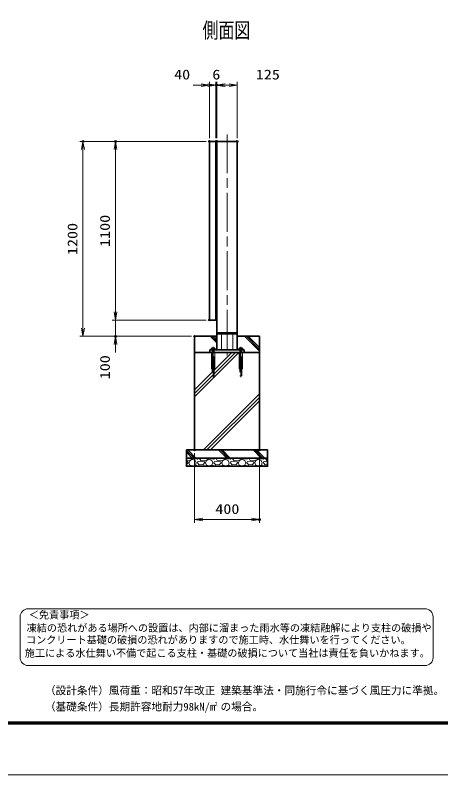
# Model space of a CAD drawing. Units: millimetres at full size. Extents: x -5940 to 5940, y -4200 to 4200.
# Drawn here: x 353 to 2976, y -4200 to 478 of the extents above; entities that cross this region are included whole.
import ezdxf
from ezdxf.enums import TextEntityAlignment as Align

# ---------------------------------------------------------------- set-up
doc = ezdxf.new("R2010")
doc.units = ezdxf.units.MM
doc.header["$LTSCALE"] = 20
doc.header["$PDMODE"] = 32
doc.header["$PDSIZE"] = 10
doc.linetypes.add('DASHED', pattern=[7.5, 6, -1.5])
doc.linetypes.add('USER1', pattern=[18, 12, -1.5, 3, -1.5])
for name, color, linetype, lineweight in [('0-0_D-TTL', 7, 'Continuous', 18), ('0-1_軸線', 200, 'USER1', 15), ('0-2_隠れ線', 140, 'DASHED', 18), ('0-3_外形線', 7, 'Continuous', 35), ('0-4_寸法線', 4, 'Continuous', 18), ('0-5_0', 7, 'Continuous', 18), ('0-8_細線', 2, 'Continuous', 35), ('1-0_ハッチング', 253, 'Continuous', 13), ('1-1_D-TTL-TXT', 7, 'Continuous', 18)]:
    doc.layers.add(name, color=color, linetype=linetype, lineweight=lineweight)
doc.layers.add('0-6_Defpoints', color=7, linetype='Continuous')
doc.layers.add('0-7_文字', color=254, linetype='Continuous')
doc.styles.add('ＭＳ ゴシック', font='')
doc.styles.get('ＭＳ ゴシック').set_extended_font_data('MS Gothic')

# ---------------------------------------------------------------- blocks, each defined once
blk = doc.blocks.new('PROFSP005ACXU6')
at = {"layer": '0-3_外形線'}
for p, q in [((12, 166), (12, 0)), ((199.9, 103.9), (12, 103.9)), ((12, -166), (12, 0)), ((216, 0), (216, 180)), ((199.9, -103.9), (12, -103.9))]:
    blk.add_line(p, q, dxfattribs=at)
for points in [[(108, 207.8), (12, 207.8), (12, 166), (0, 166), (0, 0)], [(108, -207.8), (12, -207.8), (12, -166), (0, -166), (0, 0)], [(216, 180), (199.9, 207.8), (108, 207.8)], [(216, 0), (216, -180), (199.9, -207.8), (108, -207.8)]]:
    blk.add_lwpolyline(points, dxfattribs=at)
for centre, radius, start, end in [((124, 155.9), 92, 325.61587, 34.38413), ((-127.9, 0), 343.9, 342.41211, 17.58789), ((124, -155.9), 92, 325.61587, 34.38413)]:
    blk.add_arc(centre, radius, start, end, dxfattribs=at)
blk = doc.blocks.new('A$C7A822601')
at = {"layer": '0-5_0', "rotation": 90}
blk.add_blockref('PROFSP005ACXU6', (0, 0), dxfattribs=at)
blk = doc.blocks.new('_Open')
at = {"layer": '0-5_0'}
blk.add_line((-20, 3.333), (0, 0), dxfattribs=at)
blk.add_lwpolyline([(-20, -3.333), (0, 0), (-20, 0)], dxfattribs=at)

msp = doc.modelspace()

# ---------------------------------------------------------------- linework, layer by layer
at = {"layer": '0-0_D-TTL'}
for points in [[(-5940, -4200), (5940, -4200), (5940, 4200), (-5940, 4200)], [(-5558.14, 3889.71), (5558.14, 3889.71), (5558.14, -3888.86), (-5558.14, -3888.86)], [(-5554.61, 3886.18), (5554.61, 3886.18), (5554.61, -3885.32), (-5554.61, -3885.32)], [(-5551.07, 3882.64), (5551.07, 3882.64), (5551.07, -3881.79), (-5551.07, -3881.79)], [(-5547.54, 3879.11), (5547.54, 3879.11), (5547.54, -3878.25), (-5547.54, -3878.25)], [(-5544, 3875.57), (5544, 3875.57), (5544, -3874.71), (-5544, -3874.71)]]:
    msp.add_lwpolyline(points, close=True, dxfattribs=at)
at = {"layer": '0-1_軸線'}
for p, q in [((1658.48, -255.46), (1658.48, -1617.68)), ((1573.48, -1563.83), (1573.48, -1751.71)), ((1743.48, -1563.83), (1743.48, -1751.71))]:
    msp.add_line(p, q, dxfattribs=at)
at = {"layer": '0-2_隠れ線'}
for p, q in [((1623.48, -1583.17), (1623.48, -1483.17)), ((1693.48, -1583.17), (1693.48, -1483.17)), ((1567.48, -1583.17), (1567.48, -1599.17)), ((1579.48, -1583.17), (1579.48, -1599.17)), ((1737.48, -1583.17), (1737.48, -1599.17)), ((1749.48, -1583.17), (1749.48, -1599.17)), ((1567.48, -1599.17), (1567.48, -1743.17)), ((1579.48, -1743.17), (1579.48, -1599.17)), ((1733.48, -1599.17), (1733.48, -1699.17)), ((1749.48, -1743.17), (1749.48, -1599.17)), ((1753.48, -1699.17), (1753.48, -1599.17)), ((1733.48, -1699.17), (1753.48, -1699.17)), ((1567.48, -1743.17), (1579.48, -1743.17))]:
    msp.add_line(p, q, dxfattribs=at)
for points in [[(1563.48, -1599.17), (1563.48, -1699.17), (1583.48, -1699.17), (1583.48, -1599.17)], [(1737.48, -1599.17), (1737.48, -1743.17), (1749.48, -1743.17)]]:
    msp.add_lwpolyline(points, dxfattribs=at)
at = {"layer": '0-3_外形線'}
for p, q in [((1595.98, -299.17), (1595.98, -1583.17)), ((1595.98, -299.17), (1720.98, -299.17)), ((1720.98, -299.17), (1720.98, -1583.17)), ((1720.98, -1478.17), (1595.98, -1478.17)), ((1595.98, -1483.17), (1720.98, -1483.17)), ((1623.48, -1478.17), (1623.48, -1483.17)), ((1693.48, -1478.17), (1693.48, -1483.17)), ((1763.48, -1583.17), (1553.48, -1583.17)), ((1553.48, -1583.17), (1553.48, -1599.17)), ((1763.48, -1583.17), (1763.48, -1599.17)), ((1553.48, -1599.17), (1763.48, -1599.17))]:
    msp.add_line(p, q, dxfattribs=at)
for points in [[(1589.98, -299.17), (1549.98, -299.17), (1549.98, -1399.17), (1589.98, -1399.17)], [(1589.98, -364.17), (1595.98, -364.17), (1595.98, -314.17), (1589.98, -314.17)], [(1589.98, -1384.17), (1595.98, -1384.17), (1595.98, -1334.17), (1589.98, -1334.17)], [(1458.48, -1599.17), (1858.48, -1599.17), (1858.48, -2199.17), (1458.48, -2199.17)], [(1408.48, -2199.17), (1908.48, -2199.17), (1908.48, -2249.17), (1408.48, -2249.17)], [(1908.48, -2249.17), (1408.48, -2249.17), (1408.48, -2299.17), (1908.48, -2299.17)]]:
    msp.add_lwpolyline(points, close=True, dxfattribs=at)
msp.add_lwpolyline([(1595.98, -1499.17), (1458.48, -1499.17), (1458.48, -1599.17), (1858.48, -1599.17), (1858.48, -1499.17), (1720.98, -1499.17)], dxfattribs=at)
at = {"layer": '0-4_寸法線'}
for p, q in [((1499.98, 48.16), (1449.98, 48.16)), ((1539.98, 48.16), (1489.98, 48.16)), ((1545.98, 48.16), (1495.98, 48.16)), ((1549.98, -279.17), (1549.98, 68.16)), ((1549.98, 48.16), (1589.98, 48.16)), ((1589.98, -279.17), (1589.98, 68.16)), ((1589.98, -279.17), (1589.98, 68.16)), ((1595.98, 48.16), (1589.98, 48.16)), ((1595.98, -279.17), (1595.98, 68.16)), ((1595.98, -279.17), (1595.98, 68.16)), ((1720.98, 48.16), (1595.98, 48.16)), ((1639.98, 48.16), (1689.98, 48.16)), ((1645.98, 48.16), (1695.98, 48.16)), ((1720.98, -279.17), (1720.98, 68.16)), ((1529.98, -299.17), (750.76, -299.17)), ((770.76, -1499.17), (770.76, -299.17)), ((1529.98, -299.17), (950.76, -299.17)), ((970.76, -1399.17), (970.76, -299.17)), ((970.76, -1349.17), (970.76, -1299.17)), ((1529.98, -1399.17), (950.76, -1399.17)), ((1529.98, -1399.17), (950.76, -1399.17)), ((970.76, -1399.17), (970.76, -1499.17)), ((1438.48, -1499.17), (750.76, -1499.17)), ((1438.48, -1499.17), (950.76, -1499.17)), ((970.76, -1549.17), (970.76, -1599.17)), ((1458.48, -2219.17), (1458.48, -2647.77)), ((1858.48, -2219.17), (1858.48, -2647.77)), ((1458.48, -2627.77), (1858.48, -2627.77))]:
    msp.add_line(p, q, dxfattribs=at)
at = {"layer": '0-6_Defpoints'}
for p in [(1589.98, 48.16), (1595.98, 48.16), (770.76, -299.17), (970.76, -299.17), (1549.98, -299.17), (1549.98, -299.17), (1589.98, -299.17), (1595.98, -299.17), (1720.98, -299.17), (1549.98, -1399.17), (970.76, -1499.17), (1458.48, -1499.17), (1458.48, -2199.17), (1858.48, -2199.17), (1858.48, -2627.77)]:
    msp.add_point(p, dxfattribs=at)
at = {"layer": '1-0_ハッチング'}
for p, q in [((1595.98, -1540.23), (1554.91, -1499.17)), ((1595.98, -1529.36), (1565.79, -1499.17)), ((1595.98, -1518.48), (1576.66, -1499.17)), ((1858.48, -1590.6), (1767.04, -1499.17)), ((1858.48, -1579.73), (1777.92, -1499.17)), ((1858.48, -1568.85), (1788.79, -1499.17)), ((1464.53, -1599.17), (1458.48, -1593.11)), ((1458.48, -1829.15), (1688.46, -1599.17)), ((1458.48, -1850.9), (1710.21, -1599.17)), ((1458.48, -1872.65), (1731.96, -1599.17)), ((1512.72, -2199.17), (1858.48, -1853.41)), ((1534.47, -2199.17), (1858.48, -1875.16)), ((1556.22, -2199.17), (1858.48, -1896.91)), ((1455.43, -2249.17), (1408.48, -2202.22)), ((1444.55, -2249.17), (1408.48, -2213.09)), ((1466.3, -2249.17), (1416.3, -2199.17)), ((1656.68, -2249.17), (1606.68, -2199.17)), ((1667.56, -2249.17), (1617.56, -2199.17)), ((1678.43, -2249.17), (1628.43, -2199.17)), ((1868.82, -2249.17), (1818.82, -2199.17)), ((1879.69, -2249.17), (1829.69, -2199.17)), ((1890.57, -2249.17), (1840.57, -2199.17)), ((1420.21, -2267.1), (1408.48, -2266.17)), ((1417.17, -2273.2), (1408.48, -2271.03)), ((1409.04, -2288.44), (1408.48, -2288.49)), ((1418.18, -2278.28), (1409.04, -2288.44)), ((1418.18, -2278.28), (1417.17, -2273.2)), ((1441.55, -2255.93), (1420.21, -2267.1)), ((1423.26, -2278.28), (1429.36, -2292.5)), ((1424.28, -2278.28), (1430.37, -2264.06)), ((1430.37, -2264.06), (1446.63, -2258.98)), ((1443.48, -2249.17), (1441.55, -2255.93)), ((1446.63, -2258.98), (1462.89, -2265.07)), ((1452.34, -2249.17), (1454.76, -2254.91)), ((1454.76, -2254.91), (1476.09, -2255.93)), ((1462.89, -2265.07), (1468.98, -2278.28)), ((1463.9, -2292.5), (1468.98, -2278.28)), ((1476.09, -2255.93), (1484.85, -2249.17)), ((1476.09, -2278.28), (1479.14, -2270.15)), ((1487.27, -2290.47), (1476.09, -2278.28)), ((1498.45, -2268.12), (1479.14, -2270.15)), ((1510.64, -2288.44), (1487.27, -2290.47)), ((1489.3, -2252.88), (1492.65, -2249.17)), ((1496.41, -2265.07), (1489.3, -2252.88)), ((1521.81, -2267.1), (1496.41, -2265.07)), ((1518.77, -2273.2), (1498.45, -2268.12)), ((1519.78, -2278.28), (1510.64, -2288.44)), ((1519.78, -2278.28), (1518.77, -2273.2)), ((1543.15, -2255.93), (1521.81, -2267.1)), ((1524.86, -2278.28), (1530.96, -2292.5)), ((1525.88, -2278.28), (1531.97, -2264.06)), ((1531.97, -2264.06), (1548.23, -2258.98)), ((1545.08, -2249.17), (1543.15, -2255.93)), ((1548.23, -2258.98), (1564.49, -2265.07)), ((1553.94, -2249.17), (1556.36, -2254.91)), ((1556.36, -2254.91), (1577.69, -2255.93)), ((1564.49, -2265.07), (1570.58, -2278.28)), ((1565.5, -2292.5), (1570.58, -2278.28)), ((1577.69, -2255.93), (1586.45, -2249.17)), ((1577.69, -2278.28), (1580.74, -2270.15)), ((1588.87, -2290.47), (1577.69, -2278.28)), ((1600.05, -2268.12), (1580.74, -2270.15)), ((1612.24, -2288.44), (1588.87, -2290.47)), ((1590.9, -2252.88), (1594.25, -2249.17)), ((1598.01, -2265.07), (1590.9, -2252.88)), ((1623.41, -2267.1), (1598.01, -2265.07)), ((1620.37, -2273.2), (1600.05, -2268.12)), ((1621.38, -2278.28), (1612.24, -2288.44)), ((1621.38, -2278.28), (1620.37, -2273.2)), ((1644.75, -2255.93), (1623.41, -2267.1)), ((1626.46, -2278.28), (1632.56, -2292.5)), ((1627.48, -2278.28), (1633.57, -2264.06)), ((1633.57, -2264.06), (1649.83, -2258.98)), ((1646.68, -2249.17), (1644.75, -2255.93)), ((1649.83, -2258.98), (1666.09, -2265.07)), ((1655.54, -2249.17), (1657.96, -2254.91)), ((1657.96, -2254.91), (1679.29, -2255.93)), ((1666.09, -2265.07), (1672.18, -2278.28)), ((1667.1, -2292.5), (1672.18, -2278.28)), ((1679.29, -2255.93), (1688.05, -2249.17)), ((1679.29, -2278.28), (1682.34, -2270.15)), ((1690.47, -2290.47), (1679.29, -2278.28)), ((1701.65, -2268.12), (1682.34, -2270.15)), ((1713.84, -2288.44), (1690.47, -2290.47)), ((1692.5, -2252.88), (1695.85, -2249.17)), ((1699.61, -2265.07), (1692.5, -2252.88)), ((1725.01, -2267.1), (1699.61, -2265.07)), ((1721.97, -2273.2), (1701.65, -2268.12)), ((1722.98, -2278.28), (1713.84, -2288.44)), ((1722.98, -2278.28), (1721.97, -2273.2)), ((1746.35, -2255.93), (1725.01, -2267.1)), ((1728.06, -2278.28), (1734.16, -2292.5)), ((1729.08, -2278.28), (1735.17, -2264.06)), ((1735.17, -2264.06), (1751.43, -2258.98)), ((1748.28, -2249.17), (1746.35, -2255.93)), ((1751.43, -2258.98), (1767.69, -2265.07)), ((1757.14, -2249.17), (1759.56, -2254.91)), ((1759.56, -2254.91), (1780.89, -2255.93)), ((1767.69, -2265.07), (1773.78, -2278.28)), ((1768.7, -2292.5), (1773.78, -2278.28)), ((1780.89, -2255.93), (1789.65, -2249.17)), ((1780.89, -2278.28), (1783.94, -2270.15)), ((1792.07, -2290.47), (1780.89, -2278.28)), ((1803.25, -2268.12), (1783.94, -2270.15)), ((1815.44, -2288.44), (1792.07, -2290.47)), ((1794.1, -2252.88), (1797.45, -2249.17)), ((1801.21, -2265.07), (1794.1, -2252.88)), ((1826.61, -2267.1), (1801.21, -2265.07)), ((1823.57, -2273.2), (1803.25, -2268.12)), ((1824.58, -2278.28), (1815.44, -2288.44)), ((1824.58, -2278.28), (1823.57, -2273.2)), ((1847.95, -2255.93), (1826.61, -2267.1)), ((1829.66, -2278.28), (1835.76, -2292.5)), ((1830.68, -2278.28), (1836.77, -2264.06)), ((1836.77, -2264.06), (1853.03, -2258.98)), ((1849.88, -2249.17), (1847.95, -2255.93)), ((1853.03, -2258.98), (1869.29, -2265.07)), ((1858.74, -2249.17), (1861.16, -2254.91)), ((1861.16, -2254.91), (1882.49, -2255.93)), ((1869.29, -2265.07), (1875.38, -2278.28)), ((1870.3, -2292.5), (1875.38, -2278.28)), ((1882.49, -2255.93), (1891.25, -2249.17)), ((1882.49, -2278.28), (1885.54, -2270.15)), ((1893.67, -2290.47), (1882.49, -2278.28)), ((1904.85, -2268.12), (1885.54, -2270.15)), ((1908.48, -2289.19), (1893.67, -2290.47)), ((1895.7, -2252.88), (1899.05, -2249.17)), ((1902.81, -2265.07), (1895.7, -2252.88)), ((1908.48, -2265.53), (1902.81, -2265.07)), ((1908.48, -2269.03), (1904.85, -2268.12)), ((1411.07, -2294.54), (1408.48, -2295.65)), ((1423.26, -2298.6), (1411.07, -2294.54)), ((1422.32, -2299.17), (1423.26, -2298.6)), ((1429.36, -2292.5), (1446.63, -2297.58)), ((1446.63, -2297.58), (1463.9, -2292.5)), ((1471.01, -2294.54), (1465.94, -2299.17)), ((1495.4, -2296.57), (1471.01, -2294.54)), ((1496.99, -2299.17), (1495.4, -2296.57)), ((1512.67, -2294.54), (1505.56, -2297.58)), ((1505.56, -2297.58), (1506.19, -2299.17)), ((1524.86, -2298.6), (1512.67, -2294.54)), ((1523.92, -2299.17), (1524.86, -2298.6)), ((1530.96, -2292.5), (1548.23, -2297.58)), ((1548.23, -2297.58), (1565.5, -2292.5)), ((1572.61, -2294.54), (1567.54, -2299.17)), ((1597, -2296.57), (1572.61, -2294.54)), ((1598.59, -2299.17), (1597, -2296.57)), ((1614.27, -2294.54), (1607.16, -2297.58)), ((1607.16, -2297.58), (1607.79, -2299.17)), ((1626.46, -2298.6), (1614.27, -2294.54)), ((1625.52, -2299.17), (1626.46, -2298.6)), ((1632.56, -2292.5), (1649.83, -2297.58)), ((1649.83, -2297.58), (1667.1, -2292.5)), ((1674.21, -2294.54), (1669.14, -2299.17)), ((1698.6, -2296.57), (1674.21, -2294.54)), ((1700.19, -2299.17), (1698.6, -2296.57)), ((1715.87, -2294.54), (1708.76, -2297.58)), ((1708.76, -2297.58), (1709.39, -2299.17)), ((1728.06, -2298.6), (1715.87, -2294.54)), ((1727.12, -2299.17), (1728.06, -2298.6)), ((1734.16, -2292.5), (1751.43, -2297.58)), ((1751.43, -2297.58), (1768.7, -2292.5)), ((1775.81, -2294.54), (1770.74, -2299.17)), ((1800.2, -2296.57), (1775.81, -2294.54)), ((1801.79, -2299.17), (1800.2, -2296.57)), ((1817.47, -2294.54), (1810.36, -2297.58)), ((1810.36, -2297.58), (1810.99, -2299.17)), ((1829.66, -2298.6), (1817.47, -2294.54)), ((1828.72, -2299.17), (1829.66, -2298.6)), ((1835.76, -2292.5), (1853.03, -2297.58)), ((1853.03, -2297.58), (1870.3, -2292.5)), ((1877.41, -2294.54), (1872.34, -2299.17)), ((1901.8, -2296.57), (1877.41, -2294.54)), ((1903.39, -2299.17), (1901.8, -2296.57))]:
    msp.add_line(p, q, dxfattribs=at)
at = {"layer": '1-1_D-TTL-TXT', "color": 2}
for p, q in [((2878.63, -3177.42), (433.08, -3177.42)), ((383.08, -3227.42), (383.08, -3477.42)), ((2928.63, -3477.42), (2928.63, -3227.42)), ((433.08, -3527.42), (2878.63, -3527.42))]:
    msp.add_line(p, q, dxfattribs=at)
for centre, start, end in [((433.08, -3227.42), 90, 180), ((2878.63, -3227.42), 0, 90), ((433.08, -3477.42), 180, 270), ((2878.63, -3477.42), 270, 0)]:
    msp.add_arc(centre, 50, start, end, dxfattribs=at)

# ---------------------------------------------------------------- block references
at = {"layer": '0-4_寸法線', "xscale": 2.5, "yscale": 2.5}
for p in [(1549.98, 48.16), (1589.98, 48.16), (1720.98, 48.16), (1858.48, -2627.77)]:
    msp.add_blockref('_Open', p, dxfattribs=at)
for p, rotation in [((1589.98, 48.16), 180), ((1595.98, 48.16), 180), ((1595.98, 48.16), 180), ((770.76, -299.17), 90), ((970.76, -299.17), 90), ((970.76, -1399.17), 270), ((970.76, -1399.17), 270), ((770.76, -1499.17), 270), ((970.76, -1499.17), 90), ((1458.48, -2627.77), 180)]:
    msp.add_blockref('_Open', p, dxfattribs=dict(at, rotation=rotation))
at = {"layer": '0-8_細線', "xscale": 0.05, "yscale": 0.05}
for p in [(1573.48, -1583.17), (1743.48, -1583.17)]:
    msp.add_blockref('A$C7A822601', p, dxfattribs=at)

# ---------------------------------------------------------------- texts
at = {"layer": '0-4_寸法線', "color": 254, "style": 'ＭＳ ゴシック', "width": 1.2}
for s, p in [('40', (1332.42, 64.5)), ('6', (1567.78, 64.5)), ('125', (1835.85, 64.5)), ('400', (1586.48, -2611.42))]:
    msp.add_text(s, height=60.56, dxfattribs=at).set_placement(p, align=Align.BOTTOM_LEFT)
for s, p in [('1100', (954.42, -948.77)), ('1200', (754.42, -998.77)), ('100', (954.42, -1763.85))]:
    msp.add_text(s, height=60.56, rotation=90, dxfattribs=at).set_placement(p, align=Align.BOTTOM_LEFT)
at = {"layer": '0-7_文字', "style": 'ＭＳ ゴシック', "width": 0.75}
msp.add_text('側面図', height=96.19, dxfattribs=at).set_placement((1507.22, 308.57), align=Align.BOTTOM_LEFT)
at = {"layer": '1-1_D-TTL-TXT', "style": 'ＭＳ ゴシック'}
for s, height, p in [('＜免責事項＞ \u3000\u3000', 45.75, (436.78, -3251.6)), ('凍結の恐れがある場所への設置は、内部に溜まった雨水等の凍結融解により支柱の破損や', 45.75, (423.26, -3332.09)), ('コンクリート基礎の破損の恐れがありますので施工時、水仕舞いを行ってください。', 45.75, (419.15, -3405.52)), ('施工による水仕舞い不備で起こる支柱・基礎の破損について当社は責任を負いかねます。 ', 45.75, (412.16, -3487.01)), ('（設計条件）風荷重：昭和57年改正 建築基準法・同施行令に基づく風圧力に準拠。', 48.11, (536.29, -3719.1)), ('（基礎条件）長期許容地耐力98kN/m の場合。', 48.11, (536.29, -3819.1)), ('2', 24.05, (1581.7, -3783.3))]:
    msp.add_text(s, height=height, dxfattribs=at).set_placement(p, align=Align.BOTTOM_LEFT)

doc.saveas('drawing.dxf')
